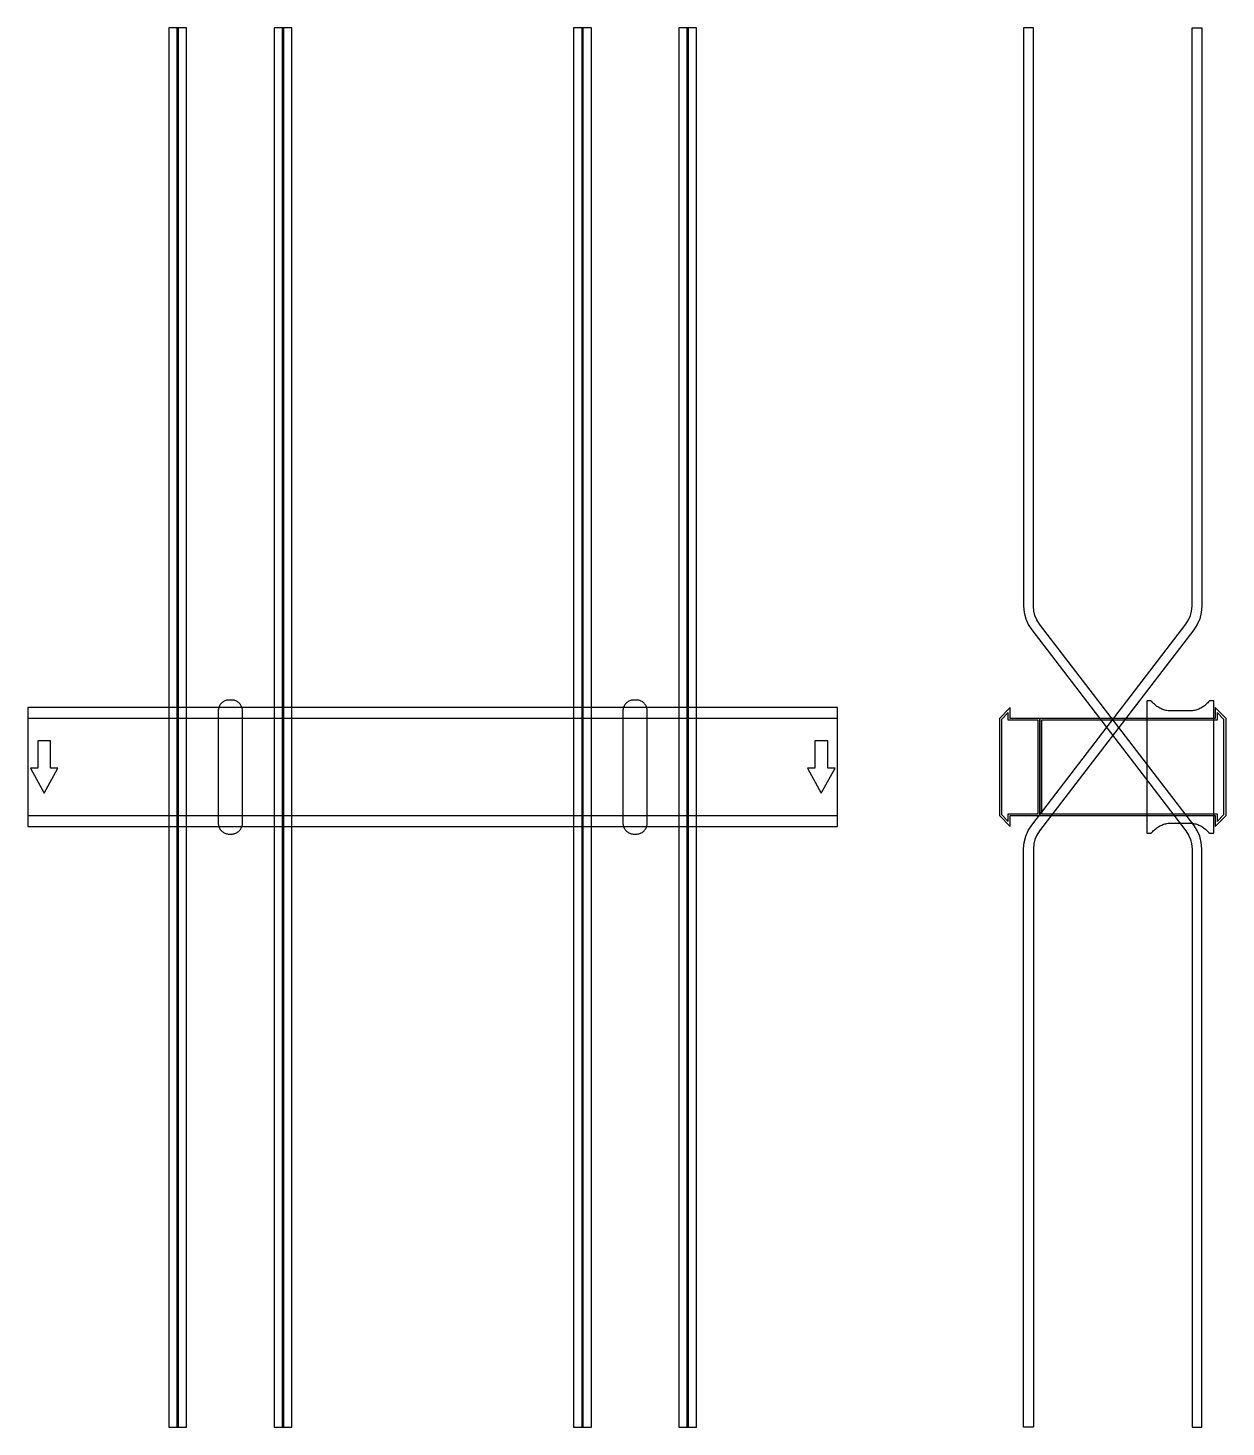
# Model space of a CAD drawing. Extents: x 0 to 1480, y -815 to 913.
import ezdxf

# ---------------------------------------------------------------- set-up
doc = ezdxf.new("R2010")
doc.units = 0
doc.layers.add('Halfen', color=7, linetype='CONTINUOUS')

msp = doc.modelspace()

# ---------------------------------------------------------------- linework, layer by layer
at = {"layer": 'Halfen', "color": 7}
for points in [[(186, -815.455), (186, 913.129), (174, 913.129), (174, -815.455)], [(196, -815.455), (196, 913.129), (184, 913.129), (184, -815.455)], [(316, -815.455), (316, 913.129), (304, 913.129), (304, -815.455)], [(326, -815.455), (326, 913.129), (314, 913.129), (314, -815.455)], [(686, -815.455), (686, 913.129), (674, 913.129), (674, -815.455)], [(696, -815.455), (696, 913.129), (684, 913.129), (684, -815.455)], [(816, -815.455), (816, 913.129), (804, 913.129), (804, -815.455)], [(826, -815.455), (826, 913.129), (814, 913.129), (814, -815.455)], [(1450, -815.455), (1450, -100.956), (1449.359, -93.137), (1447.453, -85.527), (1444.332, -78.329), (1440.081, -71.735), (1249.439, 176.714), (1246.251, 181.659), (1243.911, 187.057), (1242.481, 192.765), (1242, 198.629), (1242, 252.129), (1242, 913.129), (1230, 913.129), (1230, 252.129), (1230, 198.629), (1230.641, 190.81), (1232.547, 183.2), (1235.668, 176.002), (1239.919, 169.409), (1430.561, -79.04), (1433.749, -83.986), (1436.089, -89.384), (1437.519, -95.092), (1438, -100.956), (1438, -815.455)], [(1230, -815.455), (1230, -100.956), (1230.641, -93.137), (1232.547, -85.527), (1235.668, -78.329), (1239.919, -71.735), (1430.561, 176.714), (1433.749, 181.659), (1436.089, 187.057), (1437.519, 192.765), (1438, 198.629), (1438, 252.129), (1438, 913.129), (1450, 913.129), (1450, 252.129), (1450, 198.629), (1449.359, 190.81), (1447.453, 183.2), (1444.332, 176.002), (1440.081, 169.409), (1249.439, -79.04), (1246.251, -83.986), (1243.911, -89.384), (1242.481, -95.092), (1242, -100.956), (1242, -815.455)], [(0, -73.5), (1000, -73.5), (1000, 73.5), (0, 73.5)], [(265, -69.3), (265, -56.8), (265, 69.3), (264.958, 70.359), (264.834, 71.412), (264.627, 72.452), (264.339, 73.472), (263.972, 74.466), (263.529, 75.429), (263.011, 76.354), (262.422, 77.235), (261.765, 78.068), (261.046, 78.846), (260.268, 79.565), (259.435, 80.222), (258.554, 80.811), (257.629, 81.329), (256.666, 81.772), (255.672, 82.139), (254.652, 82.427), (253.612, 82.634), (252.559, 82.758), (251.5, 82.8), (248.5, 82.8), (247.441, 82.758), (246.388, 82.634), (245.348, 82.427), (244.328, 82.139), (243.334, 81.772), (242.371, 81.329), (241.446, 80.811), (240.565, 80.222), (239.732, 79.565), (238.954, 78.846), (238.235, 78.068), (237.578, 77.235), (236.989, 76.354), (236.471, 75.429), (236.028, 74.466), (235.661, 73.472), (235.373, 72.452), (235.166, 71.412), (235.042, 70.359), (235, 69.3), (235, -56.8), (235, -69.3), (235.042, -70.359), (235.166, -71.412), (235.373, -72.452), (235.661, -73.472), (236.028, -74.466), (236.471, -75.429), (236.989, -76.354), (237.578, -77.235), (238.235, -78.068), (238.954, -78.846), (239.732, -79.565), (240.565, -80.222), (241.446, -80.811), (242.371, -81.329), (243.334, -81.772), (244.328, -82.139), (245.348, -82.427), (246.388, -82.634), (247.441, -82.758), (248.5, -82.8), (251.5, -82.8), (252.559, -82.758), (253.612, -82.634), (254.652, -82.427), (255.672, -82.139), (256.666, -81.772), (257.629, -81.329), (258.554, -80.811), (259.435, -80.222), (260.268, -79.565), (261.046, -78.846), (261.765, -78.068), (262.422, -77.235), (263.011, -76.354), (263.529, -75.429), (263.972, -74.466), (264.339, -73.472), (264.627, -72.452), (264.834, -71.412), (264.958, -70.359), (265, -69.3)], [(765, -69.3), (765, -56.8), (765, 69.3), (764.958, 70.359), (764.834, 71.412), (764.627, 72.452), (764.339, 73.472), (763.972, 74.466), (763.529, 75.429), (763.011, 76.354), (762.422, 77.235), (761.765, 78.068), (761.046, 78.846), (760.268, 79.565), (759.435, 80.222), (758.554, 80.811), (757.629, 81.329), (756.666, 81.772), (755.672, 82.139), (754.652, 82.427), (753.612, 82.634), (752.559, 82.758), (751.5, 82.8), (748.5, 82.8), (747.441, 82.758), (746.388, 82.634), (745.348, 82.427), (744.328, 82.139), (743.334, 81.772), (742.371, 81.329), (741.446, 80.811), (740.565, 80.222), (739.732, 79.565), (738.954, 78.846), (738.235, 78.068), (737.578, 77.235), (736.989, 76.354), (736.471, 75.429), (736.028, 74.466), (735.661, 73.472), (735.373, 72.452), (735.166, 71.412), (735.042, 70.359), (735, 69.3), (735, -56.8), (735, -69.3), (735.042, -70.359), (735.166, -71.412), (735.373, -72.452), (735.661, -73.472), (736.028, -74.466), (736.471, -75.429), (736.989, -76.354), (737.578, -77.235), (738.235, -78.068), (738.954, -78.846), (739.732, -79.565), (740.565, -80.222), (741.446, -80.811), (742.371, -81.329), (743.334, -81.772), (744.328, -82.139), (745.348, -82.427), (746.388, -82.634), (747.441, -82.758), (748.5, -82.8), (751.5, -82.8), (752.559, -82.758), (753.612, -82.634), (754.652, -82.427), (755.672, -82.139), (756.666, -81.772), (757.629, -81.329), (758.554, -80.811), (759.435, -80.222), (760.268, -79.565), (761.046, -78.846), (761.765, -78.068), (762.422, -77.235), (763.011, -76.354), (763.529, -75.429), (763.972, -74.466), (764.339, -73.472), (764.627, -72.452), (764.834, -71.412), (764.958, -70.359), (765, -69.3)], [(1250, -60), (1250, 60), (1213.5, 60), (1213.5, 73.5), (1200, 60), (1200, -60), (1213.5, -73.5), (1213.5, -60)], [(1480, -60), (1480, 60), (1466.5, 73.5), (1466.5, 60), (1250, 60), (1250, -60), (1466.5, -60), (1466.5, -73.5)], [(1465, -81.8), (1465, 81.8), (1461, 81.8), (1460.846, 81.797), (1460.691, 81.786), (1460.538, 81.769), (1460.385, 81.746), (1460.234, 81.715), (1460.084, 81.678), (1459.936, 81.634), (1459.789, 81.584), (1459.646, 81.527), (1459.505, 81.464), (1459.366, 81.395), (1459.231, 81.32), (1459.1, 81.239), (1458.972, 81.153), (1458.848, 81.06), (1458.728, 80.963), (1458.613, 80.86), (1458.502, 80.752), (1458.397, 80.639), (1458.296, 80.522), (1457.41, 79.491), (1456.479, 78.5), (1455.505, 77.551), (1454.491, 76.646), (1453.437, 75.787), (1452.347, 74.975), (1451.222, 74.211), (1450.064, 73.499), (1448.876, 72.838), (1447.66, 72.23), (1446.418, 71.676), (1445.153, 71.178), (1443.867, 70.736), (1442.563, 70.351), (1441.243, 70.024), (1439.911, 69.756), (1438.567, 69.547), (1437.216, 69.397), (1435.859, 69.307), (1434.5, 69.277), (1412.5, 69.277), (1411.141, 69.307), (1409.784, 69.397), (1408.433, 69.547), (1407.089, 69.756), (1405.757, 70.024), (1404.437, 70.351), (1403.133, 70.736), (1401.847, 71.178), (1400.582, 71.676), (1399.34, 72.23), (1398.124, 72.838), (1396.936, 73.499), (1395.778, 74.211), (1394.653, 74.975), (1393.563, 75.787), (1392.509, 76.646), (1391.495, 77.551), (1390.521, 78.5), (1389.59, 79.491), (1388.704, 80.522), (1388.603, 80.639), (1388.498, 80.752), (1388.387, 80.86), (1388.272, 80.963), (1388.152, 81.06), (1388.028, 81.153), (1387.9, 81.239), (1387.769, 81.32), (1387.634, 81.395), (1387.495, 81.464), (1387.354, 81.527), (1387.211, 81.584), (1387.064, 81.634), (1386.916, 81.678), (1386.766, 81.715), (1386.615, 81.746), (1386.462, 81.769), (1386.309, 81.786), (1386.154, 81.797), (1386, 81.8), (1382, 81.8), (1382, -81.8), (1386, -81.8), (1386.154, -81.797), (1386.309, -81.786), (1386.462, -81.769), (1386.615, -81.746), (1386.766, -81.715), (1386.916, -81.678), (1387.064, -81.634), (1387.211, -81.584), (1387.354, -81.527), (1387.495, -81.464), (1387.634, -81.395), (1387.769, -81.32), (1387.9, -81.239), (1388.028, -81.153), (1388.152, -81.06), (1388.272, -80.963), (1388.387, -80.86), (1388.498, -80.752), (1388.603, -80.639), (1388.704, -80.522), (1389.59, -79.491), (1390.521, -78.5), (1391.495, -77.551), (1392.509, -76.646), (1393.563, -75.787), (1394.653, -74.975), (1395.778, -74.211), (1396.936, -73.499), (1398.124, -72.838), (1399.34, -72.23), (1400.582, -71.676), (1401.847, -71.178), (1403.133, -70.736), (1404.437, -70.351), (1405.757, -70.024), (1407.089, -69.756), (1408.433, -69.547), (1409.784, -69.397), (1411.141, -69.307), (1412.5, -69.277), (1434.5, -69.277), (1435.859, -69.307), (1437.216, -69.397), (1438.567, -69.547), (1439.911, -69.756), (1441.243, -70.024), (1442.563, -70.351), (1443.867, -70.736), (1445.153, -71.178), (1446.418, -71.676), (1447.66, -72.23), (1448.876, -72.838), (1450.064, -73.499), (1451.222, -74.211), (1452.347, -74.975), (1453.437, -75.787), (1454.491, -76.646), (1455.505, -77.551), (1456.479, -78.5), (1457.41, -79.491), (1458.296, -80.522), (1458.397, -80.639), (1458.502, -80.752), (1458.613, -80.86), (1458.728, -80.963), (1458.848, -81.06), (1458.972, -81.153), (1459.1, -81.239), (1459.231, -81.32), (1459.366, -81.395), (1459.505, -81.464), (1459.646, -81.527), (1459.789, -81.584), (1459.936, -81.634), (1460.084, -81.678), (1460.234, -81.715), (1460.385, -81.746), (1460.538, -81.769), (1460.691, -81.786), (1460.846, -81.797), (1461, -81.8)], [(0, -60), (1000, -60), (1000, 60), (0, 60)], [(1248, -58), (1248, 58), (1211, 58), (1211, 67.25), (1202.5, 58.75), (1202.5, -58.75), (1211, -67.25), (1211, -58)], [(1477.5, -58.75), (1477.5, 58.75), (1469, 67.25), (1469, 58), (1252, 58), (1252, -58), (1469, -58), (1469, -67.25)], [(20, -32.5), (37, -1.5), (28, -1.5), (28, 32.5), (12, 32.5), (12, -1.5), (3, -1.5)], [(980, -32.5), (997, -1.5), (988, -1.5), (988, 32.5), (972, 32.5), (972, -1.5), (963, -1.5)]]:
    msp.add_lwpolyline(points, close=True, dxfattribs=at)

doc.saveas('drawing.dxf')
